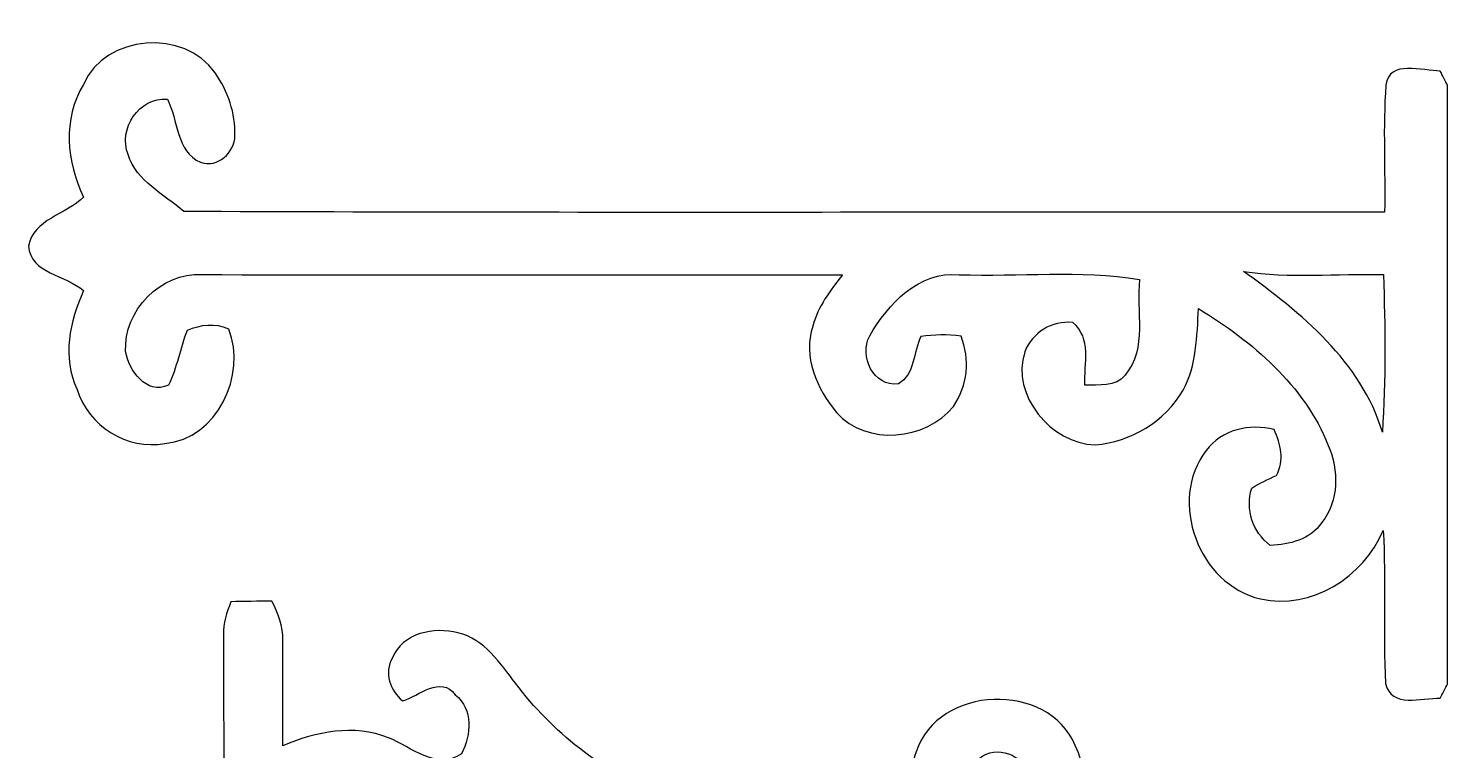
# Model space of a CAD drawing. Header units: centimetres. Extents: x -11.9 to 11.8, y -13.3 to 13.3.
# Drawn here: x 3.67 to 11.83, y 9.21 to 13.35 of the extents above; entities that cross this region are included whole.
import ezdxf

# ---------------------------------------------------------------- set-up
doc = ezdxf.new("R2010")
doc.units = ezdxf.units.CM
doc.header["$MEASUREMENT"] = 0
doc.layers.add('Camada 1', color=7, linetype='Continuous')

msp = doc.modelspace()

# ---------------------------------------------------------------- linework, layer by layer
at = {"layer": 'Camada 1', "color": 156}
for points, knots in [([(3.98039, 13.02773), (4.10598, 13.31453), (4.5593, 13.34735), (4.73463, 13.09299), (4.73463, 13.09299), (4.80764, 12.98963), (4.85245, 12.86087), (4.84823, 12.73351), (4.84823, 12.73351), (4.84681, 12.63685), (4.74944, 12.54759), (4.65172, 12.58146), (4.65172, 12.58146), (4.5099, 12.6439), (4.52437, 12.82311), (4.46122, 12.9427), (4.46122, 12.9427), (4.29894, 12.95823), (4.17865, 12.7709), (4.23579, 12.6252), (4.23579, 12.6252), (4.28625, 12.47245), (4.44112, 12.39766), (4.55577, 12.29959), (4.55577, 12.29959), (6.84776, 12.29042), (9.14011, 12.29747), (11.43212, 12.29536), (11.43212, 12.29536), (11.43706, 12.53807), (11.42118, 12.78149), (11.43952, 13.02349), (11.43952, 13.02349), (11.45611, 13.17059), (11.65083, 13.10463), (11.75103, 13.10322), (11.75103, 13.10322), (11.76126, 13.08276), (11.78243, 13.04183), (11.79264, 13.02137), (11.79264, 13.02137), (11.7923, 11.87873), (11.79264, 10.73643), (11.7923, 9.59379), (11.7923, 9.59379), (11.7817, 9.57367), (11.76055, 9.53346), (11.74996, 9.513), (11.74996, 9.513), (11.64483, 9.51618), (11.46951, 9.45338), (11.43775, 9.59802), (11.43775, 9.59802), (11.42152, 9.88942), (11.44164, 10.18222), (11.424, 10.47396), (11.424, 10.47396), (11.31147, 10.20586), (11.01372, 10.01641), (10.72161, 10.08168), (10.72161, 10.08168), (10.3692, 10.16212), (10.1875, 10.64294), (10.41011, 10.93116), (10.41011, 10.93116), (10.49867, 11.05146), (10.65883, 11.08533), (10.79887, 11.05217), (10.79887, 11.05217), (10.83734, 10.96715), (10.85956, 10.87437), (10.81263, 10.78794), (10.81263, 10.78794), (10.7643, 10.76571), (10.71562, 10.74455), (10.67118, 10.71562), (10.67118, 10.71562), (10.63271, 10.59215), (10.67647, 10.4655), (10.77665, 10.38718), (10.77665, 10.38718), (10.88565, 10.39318), (11.00842, 10.42), (11.07193, 10.51877), (11.07193, 10.51877), (11.17106, 10.6433), (11.17035, 10.81863), (11.10933, 10.96044), (11.10933, 10.96044), (10.97173, 11.30405), (10.6754, 11.55594), (10.36637, 11.74396), (10.36637, 11.74396), (10.35719, 11.58592), (10.35578, 11.41906), (10.27852, 11.27618), (10.27852, 11.27618), (10.17481, 11.09768), (9.97832, 10.9795), (9.7737, 10.96362), (9.7737, 10.96362), (9.52217, 10.97033), (9.29145, 11.24761), (9.37083, 11.49631), (9.37083, 11.49631), (9.41528, 11.60674), (9.5257, 11.67729), (9.64564, 11.66388), (9.64564, 11.66388), (9.75747, 11.57323), (9.7095, 11.42858), (9.71585, 11.30476), (9.71585, 11.30476), (9.79452, 11.31005), (9.89117, 11.29065), (9.94621, 11.36332), (9.94621, 11.36332), (10.07426, 11.51572), (10.00831, 11.73021), (10.02841, 11.91083), (10.02841, 11.91083), (9.68691, 11.96763), (9.33872, 11.92494), (8.99476, 11.93799), (8.99476, 11.93799), (8.76511, 11.9581), (8.58731, 11.77042), (8.48359, 11.58769), (8.48359, 11.58769), (8.42044, 11.47268), (8.5044, 11.29205), (8.64729, 11.31358), (8.64729, 11.31358), (8.74148, 11.36543), (8.73371, 11.49561), (8.77605, 11.58451), (8.77605, 11.58451), (8.85225, 11.59509), (8.92951, 11.59615), (9.0064, 11.58662), (9.0064, 11.58662), (9.05898, 11.45433), (9.04416, 11.30158), (8.96267, 11.18376), (8.96267, 11.18376), (8.80463, 10.98938), (8.46559, 10.95445), (8.2938, 11.14883), (8.2938, 11.14883), (8.18161, 11.28254), (8.09766, 11.46951), (8.15833, 11.64378), (8.15833, 11.64378), (8.18515, 11.75596), (8.25887, 11.84768), (8.32696, 11.93729), (8.32696, 11.93729), (7.10423, 11.93764), (5.8815, 11.93587), (4.65842, 11.93834), (4.65842, 11.93834), (4.42524, 11.95351), (4.20863, 11.73091), (4.22239, 11.49843), (4.22239, 11.49843), (4.24108, 11.39048), (4.34162, 11.24585), (4.46758, 11.30617), (4.46758, 11.30617), (4.5166, 11.40495), (4.53424, 11.51607), (4.57412, 11.61908), (4.57412, 11.61908), (4.65137, 11.65048), (4.73428, 11.66106), (4.81259, 11.6265), (4.81259, 11.6265), (4.91771, 11.36437), (4.74627, 10.99714), (4.44712, 10.97209), (4.44712, 10.97209), (4.22945, 10.93116), (4.00967, 11.07122), (3.94475, 11.28112), (3.94475, 11.28112), (3.85762, 11.46457), (3.90136, 11.67024), (3.98144, 11.84733), (3.98144, 11.84733), (3.8802, 11.93482), (3.67736, 11.94435), (3.66606, 12.10204), (3.66606, 12.10204), (3.69359, 12.25408), (3.88196, 12.28407), (3.98144, 12.38144), (3.98144, 12.38144), (3.88267, 12.58393), (3.86079, 12.8284), (3.98039, 13.02773)], [0, 0, 0, 0, 0.0196078, 0.0196078, 0.0196078, 0.0196078, 0.0392157, 0.0392157, 0.0392157, 0.0392157, 0.0588235, 0.0588235, 0.0588235, 0.0588235, 0.0784314, 0.0784314, 0.0784314, 0.0784314, 0.0980392, 0.0980392, 0.0980392, 0.0980392, 0.1176471, 0.1176471, 0.1176471, 0.1176471, 0.1372549, 0.1372549, 0.1372549, 0.1372549, 0.1568627, 0.1568627, 0.1568627, 0.1568627, 0.1764706, 0.1764706, 0.1764706, 0.1764706, 0.1960784, 0.1960784, 0.1960784, 0.1960784, 0.2156863, 0.2156863, 0.2156863, 0.2156863, 0.2352941, 0.2352941, 0.2352941, 0.2352941, 0.254902, 0.254902, 0.254902, 0.254902, 0.2745098, 0.2745098, 0.2745098, 0.2745098, 0.2941176, 0.2941176, 0.2941176, 0.2941176, 0.3137255, 0.3137255, 0.3137255, 0.3137255, 0.3333333, 0.3333333, 0.3333333, 0.3333333, 0.3529412, 0.3529412, 0.3529412, 0.3529412, 0.372549, 0.372549, 0.372549, 0.372549, 0.3921569, 0.3921569, 0.3921569, 0.3921569, 0.4117647, 0.4117647, 0.4117647, 0.4117647, 0.4313725, 0.4313725, 0.4313725, 0.4313725, 0.4509804, 0.4509804, 0.4509804, 0.4509804, 0.4705882, 0.4705882, 0.4705882, 0.4705882, 0.4901961, 0.4901961, 0.4901961, 0.4901961, 0.5098039, 0.5098039, 0.5098039, 0.5098039, 0.5294118, 0.5294118, 0.5294118, 0.5294118, 0.5490196, 0.5490196, 0.5490196, 0.5490196, 0.5686275, 0.5686275, 0.5686275, 0.5686275, 0.5882353, 0.5882353, 0.5882353, 0.5882353, 0.6078431, 0.6078431, 0.6078431, 0.6078431, 0.627451, 0.627451, 0.627451, 0.627451, 0.6470588, 0.6470588, 0.6470588, 0.6470588, 0.6666667, 0.6666667, 0.6666667, 0.6666667, 0.6862745, 0.6862745, 0.6862745, 0.6862745, 0.7058824, 0.7058824, 0.7058824, 0.7058824, 0.7254902, 0.7254902, 0.7254902, 0.7254902, 0.745098, 0.745098, 0.745098, 0.745098, 0.7647059, 0.7647059, 0.7647059, 0.7647059, 0.7843137, 0.7843137, 0.7843137, 0.7843137, 0.8039216, 0.8039216, 0.8039216, 0.8039216, 0.8235294, 0.8235294, 0.8235294, 0.8235294, 0.8431373, 0.8431373, 0.8431373, 0.8431373, 0.8627451, 0.8627451, 0.8627451, 0.8627451, 0.8823529, 0.8823529, 0.8823529, 0.8823529, 0.9019608, 0.9019608, 0.9019608, 0.9019608, 0.9215686, 0.9215686, 0.9215686, 0.9215686, 0.9411765, 0.9411765, 0.9411765, 0.9411765, 0.9607843, 0.9607843, 0.9607843, 0.9607843, 1, 1, 1, 1]), ([(11.41942, 11.03665), (11.41942, 11.03665), (11.41942, 11.03665), (11.41942, 11.03665), (11.41942, 11.03665), (11.43881, 11.33686), (11.43635, 11.63813), (11.42505, 11.9387), (11.42505, 11.9387), (11.15835, 11.9454), (10.88813, 11.91683), (10.6246, 11.95634), (10.6246, 11.95634), (10.9534, 11.72104), (11.29736, 11.43987), (11.41942, 11.03665)], [0, 0, 0, 0, 0.2, 0.2, 0.2, 0.2, 0.4, 0.4, 0.4, 0.4, 0.6, 0.6, 0.6, 0.6, 1, 1, 1, 1]), ([(4.82458, 10.0651), (4.90254, 10.06686), (4.98086, 10.06792), (5.05919, 10.06933), (5.05919, 10.06933), (5.09656, 10.00019), (5.12409, 9.92399), (5.12234, 9.84391), (5.12234, 9.84391), (5.1248, 9.64282), (5.12056, 9.44174), (5.12339, 9.2403), (5.12339, 9.2403), (5.31176, 9.32109), (5.53013, 9.36625), (5.72698, 9.28652), (5.72698, 9.28652), (5.86246, 9.23325), (5.99651, 9.09778), (6.14644, 9.19409), (6.14644, 9.19409), (6.20006, 9.30416), (6.21488, 9.44738), (6.10975, 9.53276), (6.10975, 9.53276), (6.02684, 9.64459), (5.90267, 9.52641), (5.80813, 9.49783), (5.80813, 9.49783), (5.73722, 9.55815), (5.70018, 9.65835), (5.75027, 9.74372), (5.75027, 9.74372), (5.80848, 9.888), (5.98874, 9.92222), (6.12527, 9.88695), (6.12527, 9.88695), (6.27732, 9.85237), (6.36551, 9.71303), (6.45548, 9.59872), (6.45548, 9.59872), (6.66396, 9.31862), (6.95006, 9.09742), (7.27287, 8.96408), (7.27287, 8.96408), (7.62, 8.81979), (7.98934, 8.74006), (8.3573, 8.66951), (8.3573, 8.66951), (8.59825, 8.63423), (8.84555, 8.58731), (9.08861, 8.62788), (9.08861, 8.62788), (9.25688, 8.68397), (9.42764, 8.84061), (9.40152, 9.03358), (9.40152, 9.03358), (9.40118, 9.15599), (9.26076, 9.23678), (9.15034, 9.19302), (9.15034, 9.19302), (9.03111, 9.15317), (9.11048, 8.93233), (8.96338, 8.93233), (8.96338, 8.93233), (8.81167, 8.89881), (8.68644, 9.0685), (8.74854, 9.20573), (8.74854, 9.20573), (8.87589, 9.58885), (9.50453, 9.61143), (9.66082, 9.24242), (9.66082, 9.24242), (9.77053, 9.01664), (9.68762, 8.76018), (9.55957, 8.56191), (9.55957, 8.56191), (9.82027, 8.55556), (10.08097, 8.55027), (10.34062, 8.52663), (10.34062, 8.52663), (10.73396, 8.50618), (11.17106, 8.53616), (11.50725, 8.29415), (11.50725, 8.29415), (11.73902, 8.14105), (11.83216, 7.84965), (11.8297, 7.58331), (11.8297, 7.58331), (11.81381, 7.38187), (11.75914, 7.16173), (11.59474, 7.02839), (11.59474, 7.02839), (11.37355, 6.84423), (11.04969, 6.75323), (10.77665, 6.87034), (10.77665, 6.87034), (10.5999, 6.95184), (10.52335, 7.15115), (10.5022, 7.33248), (10.5022, 7.33248), (10.49479, 7.48064), (10.54981, 7.65104), (10.69233, 7.72018), (10.69233, 7.72018), (10.80099, 7.77662), (10.96926, 7.82389), (11.05393, 7.70431), (11.05393, 7.70431), (11.07475, 7.63057), (11.0751, 7.53215), (11.00807, 7.481), (11.00807, 7.481), (10.94527, 7.44395), (10.87084, 7.42809), (10.81546, 7.3787), (10.81546, 7.3787), (10.81617, 7.27497), (10.89871, 7.1762), (10.9996, 7.15115), (10.9996, 7.15115), (11.16576, 7.15468), (11.35167, 7.20724), (11.44798, 7.354), (11.44798, 7.354), (11.60215, 7.59283), (11.50937, 7.9583), (11.24866, 8.08177), (11.24866, 8.08177), (10.99502, 8.20913), (10.69903, 8.2042), (10.42317, 8.18303), (10.42317, 8.18303), (9.95469, 8.13435), (9.49501, 8.00629), (9.06921, 7.8045), (9.06921, 7.8045), (9.17575, 7.75088), (9.27522, 7.67503), (9.31932, 7.56002), (9.31932, 7.56002), (9.39729, 7.37763), (9.46925, 7.15751), (9.66294, 7.06825), (9.66294, 7.06825), (9.8566, 7.0058), (9.95186, 7.27674), (9.86048, 7.41539), (9.86048, 7.41539), (9.81533, 7.44536), (9.76911, 7.47465), (9.73067, 7.51275), (9.73067, 7.51275), (9.71303, 7.56601), (9.74407, 7.61717), (9.75642, 7.66762), (9.75642, 7.66762), (9.79733, 7.67856), (9.83862, 7.6902), (9.87989, 7.7022), (9.87989, 7.7022), (10.0023, 7.6655), (10.13953, 7.60095), (10.17023, 7.46337), (10.17023, 7.46337), (10.20444, 7.29051), (10.20163, 7.09259), (10.09473, 6.94443), (10.09473, 6.94443), (9.99277, 6.79944), (9.81321, 6.71089), (9.63612, 6.72287), (9.63612, 6.72287), (9.50453, 6.73593), (9.40328, 6.82659), (9.3105, 6.91198), (9.3105, 6.91198), (9.22338, 6.80261), (9.1394, 6.67137), (8.99724, 6.62975), (8.99724, 6.62975), (8.71784, 6.50699), (8.34002, 6.74299), (8.36719, 7.05767), (8.36719, 7.05767), (8.3573, 7.19632), (8.49205, 7.37904), (8.64376, 7.30815), (8.64376, 7.30815), (8.73195, 7.24429), (8.66069, 7.13634), (8.66281, 7.05097), (8.66281, 7.05097), (8.68291, 6.99452), (8.72878, 6.95113), (8.78275, 6.92643), (8.78275, 6.92643), (8.92739, 6.91337), (9.05474, 7.05379), (9.0438, 7.19559), (9.0438, 7.19559), (9.04945, 7.43091), (8.81803, 7.67257), (8.57391, 7.58859), (8.57391, 7.58859), (8.20349, 7.47041), (7.86058, 7.27709), (7.48383, 7.17585), (7.48383, 7.17585), (7.0432, 7.05448), (6.59659, 6.92502), (6.13621, 6.91727), (6.13621, 6.91727), (6.2999, 6.76485), (6.40785, 6.4971), (6.25968, 6.29813), (6.25968, 6.29813), (6.19407, 6.21276), (6.08012, 6.2177), (5.98416, 6.22652), (5.98416, 6.22652), (5.94323, 6.32037), (5.96935, 6.41385), (6.01591, 6.49993), (6.01591, 6.49993), (5.97041, 6.58424), (5.89173, 6.66433), (5.78696, 6.64527), (5.78696, 6.64527), (5.6642, 6.61212), (5.56506, 6.5211), (5.43842, 6.49851), (5.43842, 6.49851), (5.334, 6.46782), (5.22851, 6.50309), (5.12762, 6.52885), (5.12762, 6.52885), (5.12762, 6.13903), (5.12797, 5.7492), (5.12974, 5.35939), (5.12974, 5.35939), (5.13257, 5.29237), (5.11493, 5.22746), (5.09551, 5.16431), (5.09551, 5.16431), (5.00238, 5.1629), (4.9096, 5.16395), (4.81682, 5.16854), (4.81682, 5.16854), (4.80589, 5.23275), (4.79531, 5.29731), (4.79424, 5.36256), (4.79424, 5.36256), (4.79036, 6.86681), (4.78613, 8.37141), (4.7826, 9.87601), (4.7826, 9.87601), (4.77801, 9.94233), (4.80272, 10.00407), (4.82458, 10.0651)], [0, 0, 0, 0, 0.0151515, 0.0151515, 0.0151515, 0.0151515, 0.030303, 0.030303, 0.030303, 0.030303, 0.0454545, 0.0454545, 0.0454545, 0.0454545, 0.0606061, 0.0606061, 0.0606061, 0.0606061, 0.0757576, 0.0757576, 0.0757576, 0.0757576, 0.0909091, 0.0909091, 0.0909091, 0.0909091, 0.1060606, 0.1060606, 0.1060606, 0.1060606, 0.1212121, 0.1212121, 0.1212121, 0.1212121, 0.1363636, 0.1363636, 0.1363636, 0.1363636, 0.1515152, 0.1515152, 0.1515152, 0.1515152, 0.1666667, 0.1666667, 0.1666667, 0.1666667, 0.1818182, 0.1818182, 0.1818182, 0.1818182, 0.1969697, 0.1969697, 0.1969697, 0.1969697, 0.2121212, 0.2121212, 0.2121212, 0.2121212, 0.2272727, 0.2272727, 0.2272727, 0.2272727, 0.2424242, 0.2424242, 0.2424242, 0.2424242, 0.2575758, 0.2575758, 0.2575758, 0.2575758, 0.2727273, 0.2727273, 0.2727273, 0.2727273, 0.2878788, 0.2878788, 0.2878788, 0.2878788, 0.3030303, 0.3030303, 0.3030303, 0.3030303, 0.3181818, 0.3181818, 0.3181818, 0.3181818, 0.3333333, 0.3333333, 0.3333333, 0.3333333, 0.3484848, 0.3484848, 0.3484848, 0.3484848, 0.3636364, 0.3636364, 0.3636364, 0.3636364, 0.3787879, 0.3787879, 0.3787879, 0.3787879, 0.3939394, 0.3939394, 0.3939394, 0.3939394, 0.4090909, 0.4090909, 0.4090909, 0.4090909, 0.4242424, 0.4242424, 0.4242424, 0.4242424, 0.4393939, 0.4393939, 0.4393939, 0.4393939, 0.4545455, 0.4545455, 0.4545455, 0.4545455, 0.469697, 0.469697, 0.469697, 0.469697, 0.4848485, 0.4848485, 0.4848485, 0.4848485, 0.5, 0.5, 0.5, 0.5, 0.5151515, 0.5151515, 0.5151515, 0.5151515, 0.530303, 0.530303, 0.530303, 0.530303, 0.5454545, 0.5454545, 0.5454545, 0.5454545, 0.5606061, 0.5606061, 0.5606061, 0.5606061, 0.5757576, 0.5757576, 0.5757576, 0.5757576, 0.5909091, 0.5909091, 0.5909091, 0.5909091, 0.6060606, 0.6060606, 0.6060606, 0.6060606, 0.6212121, 0.6212121, 0.6212121, 0.6212121, 0.6363636, 0.6363636, 0.6363636, 0.6363636, 0.6515152, 0.6515152, 0.6515152, 0.6515152, 0.6666667, 0.6666667, 0.6666667, 0.6666667, 0.6818182, 0.6818182, 0.6818182, 0.6818182, 0.6969697, 0.6969697, 0.6969697, 0.6969697, 0.7121212, 0.7121212, 0.7121212, 0.7121212, 0.7272727, 0.7272727, 0.7272727, 0.7272727, 0.7424242, 0.7424242, 0.7424242, 0.7424242, 0.7575758, 0.7575758, 0.7575758, 0.7575758, 0.7727273, 0.7727273, 0.7727273, 0.7727273, 0.7878788, 0.7878788, 0.7878788, 0.7878788, 0.8030303, 0.8030303, 0.8030303, 0.8030303, 0.8181818, 0.8181818, 0.8181818, 0.8181818, 0.8333333, 0.8333333, 0.8333333, 0.8333333, 0.8484848, 0.8484848, 0.8484848, 0.8484848, 0.8636364, 0.8636364, 0.8636364, 0.8636364, 0.8787879, 0.8787879, 0.8787879, 0.8787879, 0.8939394, 0.8939394, 0.8939394, 0.8939394, 0.9090909, 0.9090909, 0.9090909, 0.9090909, 0.9242424, 0.9242424, 0.9242424, 0.9242424, 0.9393939, 0.9393939, 0.9393939, 0.9393939, 0.9545455, 0.9545455, 0.9545455, 0.9545455, 0.969697, 0.969697, 0.969697, 0.969697, 1, 1, 1, 1])]:
    msp.add_open_spline(points, degree=3, knots=knots, dxfattribs=at)

doc.saveas('drawing.dxf')
